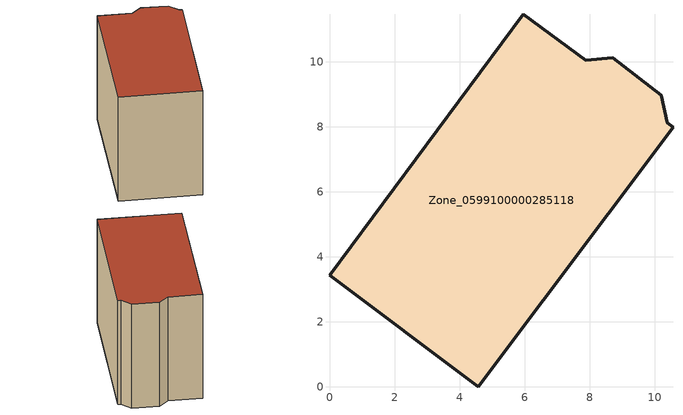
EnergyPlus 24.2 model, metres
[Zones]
Zone_0599100000285118
 floor ground (C_G): 7.88,10.05 8.71,10.12 10.21,8.97 10.39,8.12 10.57,7.99 4.58,0 0,3.43 5.97,11.47 z0
 wall outside (C_F): 4.58,0 10.57,7.99 10.39,8.12 10.21,8.97 8.71,10.12 7.88,10.05 5.97,11.47 0,3.43 4.58,0 z0:8.39
 roof outside (C_R): 7.88,10.05 5.97,11.47 0,3.43 4.58,0 10.57,7.99 10.39,8.12 10.21,8.97 8.71,10.12 z8.39
[BUILDING]
Pand.0599100000285118: North Axis=0; Terrain=City; Loads Convergence Tolerance Value=0.04; Temperature Convergence Tolerance Value=0.4; Solar Distribution=FullExterior; Maximum Number of Warmup Days=25; Minimum Number of Warmup Days=1
[Site:Location]
Rotterdam.The.Hague.AP_ZH_NLD Design_Conditions: Latitude=51.96; Longitude=4.45; Time Zone=1; Elevation=-4.5
[SITE:GROUNDTEMPERATURE:BUILDINGSURFACE]
18, 18, 18, 18, 18, 18, 18, 18, 18, 18, 18, 18
[MATERIAL] Thermal Absorptance=0.9; Solar Absorptance=0.7; Visible Absorptance=0.7
Name | Roughness | Thickness | Conductivity | Density | Specific Heat
G.TC.1946 | MediumSmooth | 0.15 | 1 | 540 | 1210
F.TC.1946 | Rough | 0.3 | 0.857143 | 1920 | 840
R.TC.1946 | MediumRough | 0.2 | 0.909091 | 1500 | 1000
[CONSTRUCTION]
C_G: G.TC.1946
C_F: F.TC.1946
C_R: R.TC.1946
[ZONE]
Zone_0599100000285118: Type=1; Multiplier=1; Ceiling Height=Autocalculate; Volume=Autocalculate; Floor Area=autocalculate; Part of Total Floor Area=Yes
[ZONEINFILTRATION:DESIGNFLOWRATE]
Infil_Zone_0599100000285118: Zone or ZoneList or Space or SpaceList=Zone_0599100000285118; Schedule=AlwaysOn; Design Flow Rate Calculation Method=Flow/Area; Flow Rate per Floor Area=0.003; Constant Term Coefficient=1; Temperature Term Coefficient=0; Velocity Term Coefficient=0; Velocity Squared Term Coefficient=0
[HVACTEMPLATE:ZONE:IDEALLOADSAIRSYSTEM]
Zone_0599100000285118: Maximum Heating Supply Air Temperature=50; Minimum Cooling Supply Air Temperature=13; Maximum Heating Supply Air Humidity Ratio=0.0156; Minimum Cooling Supply Air Humidity Ratio=0.0077; Heating Limit=NoLimit; Cooling Limit=NoLimit; Dehumidification Control Type=ConstantSensibleHeatRatio; Cooling Sensible Heat Ratio=0.7; Dehumidification Setpoint=60; Humidification Control Type=None; Humidification Setpoint=30; Outdoor Air Method=None; Outdoor Air Flow Rate per Person=0.00944; Outdoor Air Flow Rate per Zone Floor Area=0; Outdoor Air Flow Rate per Zone=0; Demand Controlled Ventilation Type=None; Outdoor Air Economizer Type=NoEconomizer; Heat Recovery Type=None; Sensible Heat Recovery Effectiveness=0.7; Latent Heat Recovery Effectiveness=0.65
[ZONECONTROL:THERMOSTAT]
ThermostatControl_Zone_0599100000285118: Zone or ZoneList=Zone_0599100000285118; Control Type Schedule=DualSetpointControlType; Control 1=Thermostat_Zone_0599100000285118; Temperature Difference Between Cutout And Setpoint=0
[THERMOSTATSETPOINT:DUALSETPOINT]
Thermostat_Zone_0599100000285118: Heating Setpoint Temperature Schedule=HeatingSetpoint_Zone_0599100000285118; Cooling Setpoint Temperature Schedule=CoolingSetpoint_Zone_0599100000285118
[SCHEDULE:COMPACT]
HeatingSetpoint_Zone_0599100000285118: Through: 12/31, For: AllDays, Until: 24:00, 21
CoolingSetpoint_Zone_0599100000285118: Through: 12/31, For: AllDays, Until: 24:00, 24
DualSetpointControlType: Through: 12/31, For: AllDays, Until: 24:00, 4
AlwaysOn: Through: 12/31, For: AllDays, Until: 24:00, 1
